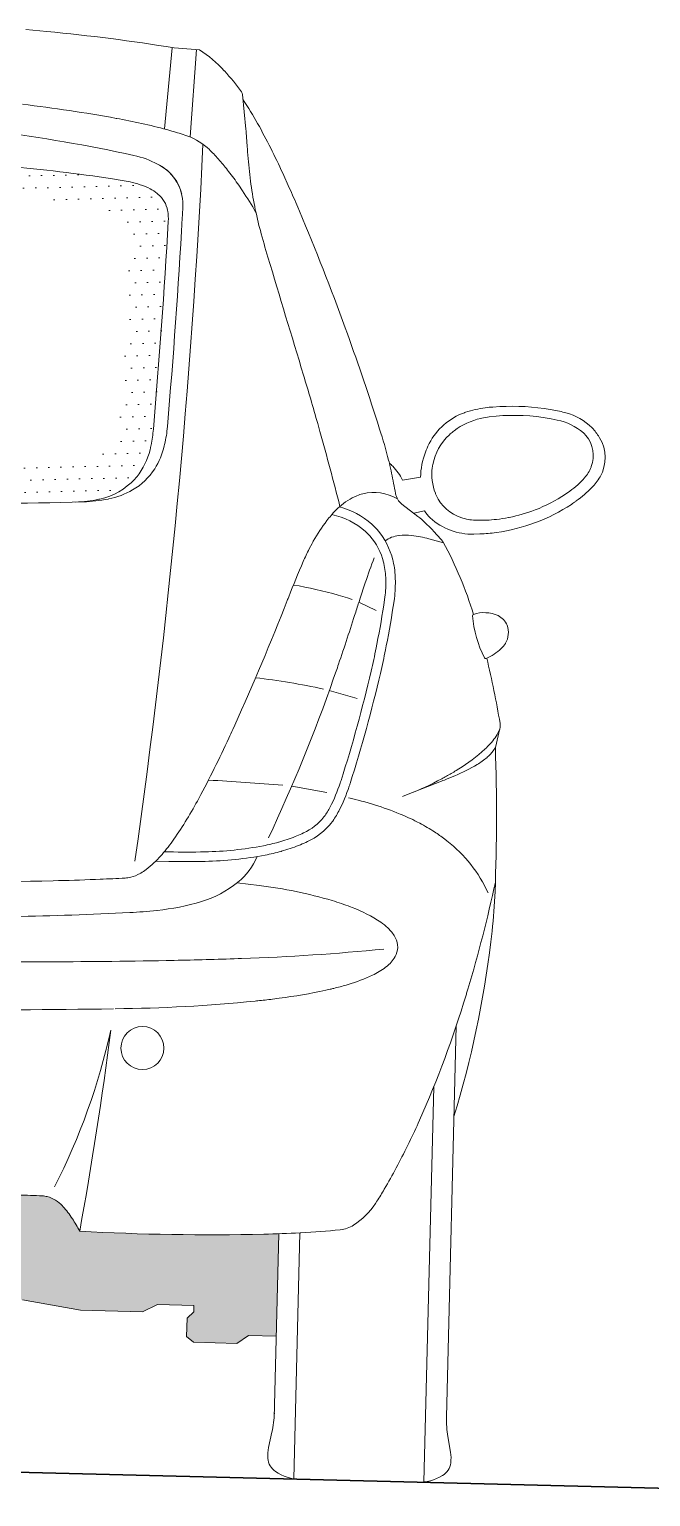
# Model space of a CAD drawing. Header units: millimetres. Extents: x 366 to 1555, y 702 to 1543.
# Drawn here: x 1183.74 to 1196.57, y 1404 to 1434.31 of the extents above; entities that cross this region are included whole.
import ezdxf

# ---------------------------------------------------------------- set-up
doc = ezdxf.new("R2010")
doc.units = ezdxf.units.MM
doc.layers.add('1_CARTIGLIO', color=7, linetype='Continuous', lineweight=9)
doc.layers.add('6_SEDE STRADALE', color=7, linetype='Continuous', lineweight=30)
pattern_1 = [(1.432146888811479, (-38025.38632506035, -32187.02888934414), (0.1193145961215538, 0.2543290665538346), [0, -0.2512675815807432])]

msp = doc.modelspace()

# ---------------------------------------------------------------- hatches: boundary and pattern name
at = {"layer": '1_CARTIGLIO', "ltscale": 100}
h = msp.add_hatch(dxfattribs=at)
h.set_pattern_fill('DOTS', color=256, scale=0.1582787915469249, angle=1.432146888811479, style=0)
h.set_pattern_definition(pattern_1)
edge = h.paths.add_edge_path()
edge.add_arc((1175.818995448471, 1521.705652101335), 97.03945529469004, 265.6046875643861, 267.6930406035871)
edge.add_arc((1177.018672952059, 1551.484810247646), 126.8427686342464, 267.693040603586, 268.5678531111697)
edge.add_line((1173.848482014926, 1424.681664213238), (1179.222570387545, 1424.547307245078))
edge.add_arc((1182.39276132468, 1551.350453279487), 126.8427686342464, 268.5678531111708, 269.4426656187544)
edge.add_arc((1182.102859531, 1521.548549934803), 97.03945529468848, 269.4426656187542, 271.5310186579553)
edge.add_arc((1184.627047667886, 1427.107569521657), 2.56474805965229, 271.5310186579539, 282.3227350744305)
edge.add_line((1185.174411230955, 1424.601910778078), (1185.194647531243, 1424.606331417343))
edge.add_arc((1184.897996518799, 1425.964306725253), 1.389999553990627, 282.3227350744381, 317.1650909862115)
edge.add_arc((1185.1649970292, 1425.716759198802), 1.02589922386088, 317.1650909862086, 324.8058564522502)
edge.add_line((1186.003365787446, 1425.125483423288), (1186.00662325347, 1425.130102177953))
edge.add_arc((1184.794558389151, 1425.9849343572), 1.483185521095563, 324.8058564522476, 348.9879797164136)
edge.add_line((1186.250434210067, 1425.701623778408), (1186.254342564233, 1425.721708020727))
edge.add_arc((1183.233314135601, 1426.309594226654), 3.077697671582786, 348.9879797164107, 355.11070739278)
edge.add_arc((1028.635011915199, 1439.534240963401), 158.2406002312656, 355.1107073927825, 356.6694319303375)
edge.add_arc((1185.712192335968, 1430.39314372761), 0.897661820878318, 356.6694319303384, 370.0364397132032)
edge.add_line((1186.5961173411, 1430.549583268661), (1186.593760545087, 1430.562899792834))
edge.add_arc((1186.029527689798, 1430.463040270355), 0.5730014303512438, 10.03643971320513, 50.53518019310219)
edge.add_line((1186.393729871468, 1430.905405967564), (1186.376572601983, 1430.919531644612))
edge.add_arc((1185.887523121872, 1430.325524455382), 0.7694244178957221, 50.53518019309055, 63.37867885321401)
edge.add_arc((1185.489001704462, 1429.530434716879), 1.658798924164847, 63.37867885322494, 78.58335994865385)
edge.add_line((1185.817347724233, 1431.15641219584), (1185.777535244315, 1431.164451833218))
edge.add_arc((1184.508356676533, 1424.879448685064), 6.41187014913098, 78.58335994865509, 81.51920343840457)
edge.add_arc((1180.297626637666, 1396.640054333833), 34.96346626536572, 81.51920343840384, 85.10643214771306)
edge.add_line((1183.28018760036, 1431.476074534097), (1183.190921928401, 1431.483717207028))
edge.add_arc((1178.81520163578, 1380.375732354194), 51.29496119304618, 85.10643214771306, 85.97833035408392)
edge.add_arc((1174.123103394168, 1313.638332349432), 118.1971012582556, 85.97833035408375, 87.61099620289384)
edge.add_line((1179.050019704047, 1431.73270241647), (1178.848459790035, 1431.741111528835))
edge.add_arc((1174.572111584779, 1329.240355330574), 102.5899223861003, 87.61099620289767, 88.55288445439611)
edge.add_arc((1133.886162764686, -281.2996271315224), 1713.643733262822, 88.55288445440505, 88.58282176793574)
edge.add_arc((1173.730591374473, 1329.261394081021), 102.5899223860903, 88.58282176794472, 89.52471001944318)
edge.add_line((1174.581603498062, 1431.847786714505), (1174.379875186531, 1431.849460164897))
edge.add_arc((1173.399397145355, 1313.656425646508), 118.1971012582559, 89.5247100194469, 91.15737586825699)
edge.add_arc((1172.048064509998, 1380.54491677475), 51.29496119304441, 91.15737586825692, 92.0292740746278)
edge.add_line((1170.231704298445, 1431.807709123372), (1170.142168238304, 1431.804536652075))
edge.add_arc((1171.380228420139, 1396.86299718577), 34.96346626536588, 92.02927407462766, 95.61650278393691)
edge.add_arc((1168.585896585568, 1425.277524286943), 6.411870149130895, 95.61650278393624, 98.55234627368573)
edge.add_line((1167.632368596142, 1431.618097067265), (1167.59220410926, 1431.612056924876))
edge.add_arc((1167.838888955675, 1429.97170316506), 1.658798924164833, 98.55234627368698, 113.7570273691159)
edge.add_arc((1167.480596475545, 1430.785713921172), 0.7694244178957083, 113.7570273691276, 126.600526029251)
edge.add_line((1167.021840827054, 1431.403417077912), (1167.003999124607, 1431.390166406153))
edge.add_arc((1167.345641054135, 1430.930153981139), 0.5730014303512511, 126.6005260292386, 167.0992665091354)
edge.add_line((1166.787103133314, 1431.058083767255), (1166.784083847801, 1431.044901649878))
edge.add_arc((1167.659087190697, 1430.844487342569), 0.8976618208783139, 167.0992665091387, 180.4662742920036)
edge.add_arc((1324.996815423316, 1432.124933442441), 158.2406002312657, 180.4662742920033, 182.0249988295583)
edge.add_arc((1169.930811347085, 1426.642168575949), 3.077697671582784, 182.0249988295601, 188.1477265059293)
edge.add_line((1166.884180122952, 1426.205979234359), (1166.887079974003, 1426.185724780879))
edge.add_arc((1168.35529413989, 1426.39593052067), 1.483185521095568, 188.1477265059271, 212.329849770093)
edge.add_line((1167.10202709427, 1425.602733822265), (1167.105049689062, 1425.597958060515))
edge.add_arc((1167.971917434954, 1426.146601413415), 1.025899223860915, 212.3298497700935, 219.9706152361352)
edge.add_arc((1168.250954462428, 1426.380497517897), 1.389999553990619, 219.9706152361292, 254.8129711479026)
edge.add_line((1167.886815302694, 1425.039042549422), (1167.906805419892, 1425.033616214098))
edge.add_arc((1168.578694270998, 1427.508792567663), 2.564748059651898, 254.8129711479067, 265.6046875643832)
edge = h.paths.add_edge_path(flags=16)
edge.add_arc((1175.959177856321, 1419.636627681615), 6.411870149130672, 91.47838787037279, 94.312498631317, ccw=False)
edge.add_arc((1176.18871789297, 1410.742644748128), 15.3088146274071, 85.65731835196738, 91.47838787037341, ccw=False)
edge.add_arc((1176.862408268864, 1419.614046121476), 6.411870149130787, 82.21210286179712, 85.65731835196732, ccw=False)
edge.add_line((1177.731256998306, 1425.966776297917), (1177.741479663084, 1425.965378166869))
edge.add_arc((1177.129612976898, 1421.491614403865), 4.515411725283694, 65.7970419642719, 82.2121028617974, ccw=False)
edge.add_arc((1179.821972944172, 1427.481559918058), 2.051798447721763, 245.7970419642719, 249.7749733759127)
edge.add_line((1179.11264960743, 1425.556271037392), (1179.15844719744, 1425.539398089289))
edge.add_arc((1179.680408523325, 1426.956137515139), 1.509832516027963, 249.7749733759115, 256.0176394210611)
edge.add_arc((1179.439538522785, 1425.988792092179), 0.512949611930451, 256.0176394210619, 267.6401237389405)
edge.add_arc((1180.474477127087, 1451.10200673906), 25.64748059652365, 267.6401237389431, 268.567853111172)
edge.add_line((1179.833467699254, 1425.462537792489), (1181.482021302299, 1425.421322492592))
edge.add_arc((1182.123030730125, 1451.06079143918), 25.64748059653803, 268.5678531111744, 269.3180448132076)
edge.add_arc((1182.932048463425, 1526.465071315455), 101.0560871692121, 269.368225936129, 270.9472061831995)
edge.add_arc((1184.53902090504, 1429.269389665273), 3.84712208947847, 270.9472061831977, 275.688153732784)
edge.add_line((1184.920324615954, 1425.441210483017), (1184.929802996297, 1425.442154571951))
edge.add_arc((1184.84083213041, 1426.335396381144), 0.8976618208783242, 275.6881537327838, 287.8674165913331)
edge.add_line((1185.116248608248, 1425.481029651699), (1185.12807325121, 1425.484841482615))
edge.add_arc((1184.932963000103, 1426.090091061064), 0.6359206415092921, 287.8674165913324, 352.9793011293227)
edge.add_line((1185.564115546747, 1426.01236381261), (1185.568281282411, 1426.046189976854))
edge.add_arc((1181.750004683805, 1426.516415654309), 3.84712208947709, 352.9793011293181, 355.7704280250067)
edge.add_arc((1059.717071202585, 1435.541280829355), 126.2133145016717, 355.7704280250141, 357.3913917117482)
edge.add_arc((1184.774760150731, 1429.843616492957), 1.025899223860947, 357.3913917117507, 369.6584743375486)
edge.add_line((1185.786117585967, 1430.01573667101), (1185.783090526329, 1430.033523308837))
edge.add_arc((1185.062090635658, 1429.910818293545), 0.7313667774215172, 9.658474337546545, 64.30458274173795)
edge.add_arc((1184.825987572107, 1429.420131929968), 1.27590122447466, 64.30458274173782, 82.79659368134716)
edge.add_line((1184.985975654092, 1430.685962782904), (1184.973873842739, 1430.687492328169))
edge.add_arc((1183.365876628975, 1417.964966627749), 12.82374029826171, 82.79659368135002, 84.43219778402171)
edge.add_arc((1176.491554704606, 1347.447187570377), 83.67579365667993, 84.43219778401885, 87.16545786815892)
edge.add_line((1180.629482945451, 1431.020604360332), (1180.491701920537, 1431.027426242407))
edge.add_arc((1174.150116760111, 1302.946921006909), 128.2374029826287, 87.16545786813825, 87.92965409337448)
edge.add_arc((1331.729325146198, 5661.973920550152), 4233.636917726598, 267.90265011258487, 267.9296540934046, ccw=False)
edge.add_arc((1176.507265031798, 1423.484078990394), 7.694244178994984, 87.90265011261613, 89.23305610975378)
edge.add_arc((1233.278739476076, 5664.435272371642), 4233.636917726708, 269.20605212892974, 269.2330561097498, ccw=False)
edge.add_arc((1172.838161958827, 1302.979721038622), 128.2374029827092, 89.20605212896565, 89.97024835420189)
edge.add_line((1172.904751045377, 1431.21710673266), (1172.766801258245, 1431.217178365049))
edge.add_arc((1172.723351418028, 1347.541395989345), 83.67579365668004, 89.97024835418183, 92.70350843832193)
edge.add_arc((1169.381428940922, 1418.314590203407), 12.82374029826141, 92.7035084383199, 94.3391125409916)
edge.add_line((1168.41119205468, 1431.101574039398), (1168.399028930015, 1431.100651139021))
edge.add_arc((1168.495562889884, 1429.828407007879), 1.275901224474674, 94.33911254099291, 112.8311234806022)
edge.add_arc((1168.284274652871, 1430.330278550149), 0.731366777421516, 112.8311234806038, 167.477231884795)
edge.add_line((1167.570307148455, 1430.488859021005), (1167.566395062697, 1430.47124586796))
edge.add_arc((1168.56788806357, 1430.248802646591), 1.025899223860907, 167.4772318847943, 179.7443145105924)
edge.add_arc((1293.754056828251, 1429.690148945108), 126.2133145016676, 179.7443145105926, 181.3652781973267)
edge.add_arc((1171.422602666864, 1426.774609849821), 3.847122089479613, 181.3652781973327, 184.1564050930213)
edge.add_line((1167.58559884078, 1426.495772961856), (1167.588069060559, 1426.46178089285))
edge.add_arc((1168.222317175861, 1426.50787200422), 0.6359206415092916, 184.1564050930181, 249.268289631008)
edge.add_line((1167.997206030896, 1425.913128332784), (1168.008825422003, 1425.908730380254))
edge.add_arc((1168.326590984378, 1426.748267033425), 0.8976618208783023, 249.2682896310071, 261.4475524895564)
edge.add_line((1168.19309549741, 1425.860587080058), (1168.202514859715, 1425.859170530828))
edge.add_arc((1168.774638375327, 1429.663513188132), 3.84712208947841, 261.4475524895574, 266.1885000391438)
edge.add_arc((1175.236523642883, 1526.657466250485), 101.0560871692117, 266.1885000391412, 267.7674802862117)
edge.add_arc((1172.27653828887, 1451.306962469442), 25.64748059653666, 267.8176614091331, 268.5678531111662)
edge.add_line((1171.63552886103, 1425.667493522855), (1173.284082464075, 1425.626278222957))
edge.add_arc((1173.925091891915, 1451.265747169526), 25.64748059652309, 268.5678531111699, 269.4955824833988)
edge.add_arc((1173.703816711883, 1426.132190216525), 0.5129496119304529, 269.4955824834012, 281.1180668012798)
edge.add_arc((1173.511586402581, 1427.11036353075), 1.509832516028045, 281.1180668012786, 287.3607328464282)
edge.add_line((1173.962100407925, 1425.669311360474), (1174.008683932943, 1425.683874698897))
edge.add_arc((1173.396454479009, 1427.642203569589), 2.051798447721888, 287.3607328464269, 291.3386642580677)
edge.add_arc((1175.786130064918, 1421.525202666342), 4.515411725279444, 110.81873302868959, 111.3386642581163, ccw=False)
edge.add_arc((1173.963236233185, 1424.482102809447), 1.282374029826127, 80.16663584513452, 80.20963822104761, ccw=False)
edge.add_arc((1195.609536601087, 1549.367193009619), 125.4648076900154, 260.166635845111, 260.32517758644)
edge.add_arc((1174.308885121261, 1424.422684044815), 1.282374029826167, 74.20931366317922, 80.32517758644627, ccw=False)
edge.add_line((1174.657849655016, 1425.656664152661), (1176.478577289874, 1425.141769815122))
edge.add_arc((1176.54837019661, 1425.388565836682), 0.2564748059652125, 254.2093136631763, 265.1601459663876)
edge.add_arc((1176.558946719351, 1425.513476235526), 0.3818321773902264, 265.1601459663817, 287.130595282441)
edge.add_arc((1176.595870816536, 1425.393680235527), 0.2564748059652411, 287.1305952824426, 328.9501220894579)
edge.add_arc((1176.519092474826, 1425.439904334024), 0.346093894554707, 328.9501220894614, 378.0660621887281)
edge.add_arc((1176.555527206898, 1425.451789157918), 0.3077697671583917, 18.06606218904724, 26.79433664590939)
edge.add_line((1176.830251851346, 1425.590528479383), (1176.826390792261, 1425.598173954894))
edge.add_arc((1176.559124481291, 1425.463201183487), 0.2994143116105556, 26.7943366455888, 50.7610199456015)
edge.add_line((1176.748520912735, 1425.695101855657), (1176.746771923019, 1425.696530279341))
edge.add_arc((1176.503419762857, 1425.398565164158), 0.3847122089478628, 50.76101994560294, 77.00066273643331)
edge.add_line((1176.58995684398, 1425.773418225115), (1175.477029244646, 1426.030344247563))
h = msp.add_hatch(dxfattribs=at)
h.set_pattern_fill('DOTS', color=256, scale=0.1582787915469249, angle=1.432146888811479, style=0)
h.set_pattern_definition(pattern_1)
edge = h.paths.add_edge_path()
edge.add_line((1188.83872062206, 1407.319181749479), (1188.891528004031, 1409.431402211942))
edge.add_arc((1187.993923587414, 1435.063170923066), 25.64748059652377, 271.31513843565483, 272.0056336167148, ccw=False)
edge.add_arc((1187.472770938295, 1457.763901330653), 48.35419240430886, 266.8053720411984, 271.3151384356548, ccw=False)
edge.add_arc((1182.009898696868, 1408.034767586227), 3.125003639289147, 27.64722793549187, 33.12648932179881)
edge.add_arc((1182.908671716841, 1408.62126263461), 2.051798447721854, 33.12648932180404, 42.02017322868549)
edge.add_line((1184.432971630895, 1409.994720548815), (1184.421024883923, 1410.007979364531))
edge.add_arc((1183.947800811637, 1409.581584702099), 0.6369877791236189, 42.02017322867858, 75.41769043692847)
edge.add_arc((1183.979029970435, 1409.701627221906), 0.5129496119304818, 75.41769043692823, 86.75337442567412)
edge.add_arc((1183.564071063354, 1402.386357352447), 7.839979307352505, 86.75337442567523, 90.32685689161438)
edge.add_line((1183.519346349081, 1410.226209088267), (1182.121449375423, 1410.218234378433))
edge.add_arc((1181.261447883191, 1560.968983756546), 150.7532024224667, 268.5678531111704, 270.3268568916142, ccw=False)
edge.add_line((1177.493661660848, 1410.262872972633), (1174.861429947989, 1410.328681096337))
edge.add_arc((1178.629216170326, 1561.034791880254), 150.7532024224685, 266.8088493307266, 268.5678531111704, ccw=False)
edge.add_line((1170.23719314964, 1410.51535130778), (1168.841441079947, 1410.593169717521))
edge.add_arc((1168.405010637523, 1402.76534728669), 7.839979307352534, 86.80884933072642, 90.38233179666557)
edge.add_arc((1168.356118107202, 1410.092213852835), 0.5129496119304584, 90.38233179666673, 101.7180157854126)
edge.add_arc((1168.381309661965, 1409.970760765231), 0.636987779123629, 101.7180157854112, 135.1155329936612)
edge.add_line((1167.929983962482, 1410.420269990653), (1167.917389590526, 1410.407624724642))
edge.add_arc((1169.371152755159, 1408.95971259635), 2.051798447721868, 135.1155329936545, 144.009216900536)
edge.add_arc((1170.23949545844, 1408.329038090073), 3.125003639289124, 144.0092169005427, 149.4884782868497)
edge.add_arc((1167.268439554684, 1458.269027506511), 48.3541924043091, 265.820567786686, 270.33033418114235, ccw=False)
edge.add_arc((1165.613570291478, 1435.622699573631), 25.64748059652379, 265.13007260562586, 265.82056778668584, ccw=False)
edge.add_line((1163.436254006201, 1410.06780660295), (1163.38344662423, 1407.955586140487))
edge.add_line((1163.383446624228, 1407.955586140486), (1163.954302156033, 1407.941314246689))
edge.add_line((1163.954302156026, 1407.941314246689), (1164.189692925793, 1407.763329411749))
edge.add_line((1164.189692925773, 1407.76332941175), (1165.086891858744, 1407.740898643941))
edge.add_line((1165.08689185876, 1407.74089864394), (1165.233098977156, 1407.856336110715))
edge.add_line((1165.233098977153, 1407.856336110715), (1165.242469442866, 1408.231141463478))
edge.add_line((1165.242469442872, 1408.231141463479), (1165.111385127337, 1408.368209080508))
edge.add_line((1165.111385127313, 1408.368209080512), (1165.11475976574, 1408.503189836555))
edge.add_line((1165.114759765749, 1408.50318983656), (1165.868856406953, 1408.484336752766))
edge.add_line((1165.868856406954, 1408.484336752761), (1166.169955836353, 1408.31814309179))
edge.add_line((1166.169955836349, 1408.31814309179), (1167.448176709077, 1408.286186438088))
edge.add_line((1167.448176709078, 1408.286186438088), (1168.654835553727, 1408.441236372731))
edge.add_line((1168.654835553747, 1408.441236372741), (1171.391925477523, 1408.54760998955))
edge.add_line((1171.391925477519, 1408.54760998954), (1180.86983057271, 1408.310653969319))
edge.add_line((1180.869830572703, 1408.310653969318), (1183.598185482235, 1408.067639391937))
edge.add_line((1183.59818548224, 1408.067639391942), (1184.79558891019, 1407.852485771649))
edge.add_line((1184.795588910196, 1407.85248577164), (1186.073809782923, 1407.820529117938))
edge.add_line((1186.07380978294, 1407.820529117938), (1186.382837833036, 1407.971469051644))
edge.add_line((1186.382837833045, 1407.971469051643), (1187.136934474249, 1407.95261596785))
edge.add_line((1187.136934474229, 1407.952615967846), (1187.133559835802, 1407.817635211803))
edge.add_line((1187.133559835793, 1407.817635211803), (1186.995789942439, 1407.687289188068))
edge.add_line((1186.995789942443, 1407.687289188068), (1186.986419476729, 1407.312483835306))
edge.add_line((1186.986419476716, 1407.312483835301), (1187.126675465206, 1407.189884537186))
edge.add_line((1187.126675465204, 1407.189884537187), (1188.023874398175, 1407.167453769379))
edge.add_line((1188.02387439817, 1407.167453769383), (1188.267865090258, 1407.333453643281))
edge.add_line((1188.267865090254, 1407.333453643276), (1188.83872062206, 1407.319181749479))

# ---------------------------------------------------------------- linework, layer by layer
for p, q in [((1186.689603845452, 1433.92841596616), (1186.527696696185, 1432.248867410821)), ((1187.188916604182, 1433.88758934569), (1187.057885939614, 1432.084644293389)), ((1190.900053035171, 1422.305393750501), (1190.543824492977, 1422.473535071838)), ((1190.510389585545, 1420.485726144656), (1189.931812636738, 1420.6547269194)), ((1189.881047098674, 1418.541917262686), (1189.1589607437, 1418.675228366104)), ((1192.090350967455, 1412.467516804079), (1191.886275015322, 1404.304767848975)), ((1188.891528004033, 1409.431402211943), (1188.79633802514, 1405.623937919367)), ((1189.32551298808, 1409.450280992067), (1189.198550549861, 1404.371963340634))]:
    msp.add_line(p, q, dxfattribs=at)
for points in [[(1183.669291758897, 1434.306973125438), (1184.10055551609, 1434.264839384094, -0.01554402050910518), (1186.730804393455, 1433.925047177543), (1187.253229462565, 1433.88233076454, -0.06696463714426863), (1187.763378480204, 1433.453082923937, 0.001163384248109255), (1187.768206600706, 1433.447794226244, -0.02850221623987837), (1188.122527650457, 1433.014303647677, -0.1344096702201518), (1188.14166545131, 1432.963618831825), (1188.208929651229, 1432.248749392169, -0.006510344200981), (1188.23997944654, 1431.865288574776, 0.001191517704459), (1188.241693247366, 1431.840901211493, 0.01046538453933583), (1188.291792413942, 1431.306481642912), (1188.299552528517, 1431.238945745234, 0.03680435190718675), (1188.498283695686, 1430.194219349449), (1188.509291410957, 1430.153097443324, 0.007468723381642985), (1188.666154213535, 1429.600292394138, 0.0008079520826149554), (1189.400238394397, 1427.167373852693, -0.00509718351193961), (1189.693738984324, 1426.163590779883), (1189.739261371151, 1426.001797323601, -0.006531607581263308), (1190.152781325613, 1424.454857259674)], [(1188.152004259684, 1432.853740201579, -0.0213268126829793), (1188.453733705881, 1432.362226206082, -0.02040144229845844), (1188.971663352067, 1431.335289058496), (1189.107527453578, 1431.03614356224, -0.007158753171536809), (1189.283967927675, 1430.632402416462), (1189.318421002043, 1430.550384398273, -0.01214882687285935), (1190.262922805001, 1428.139506095538, -0.01000891525630191), (1190.926515468376, 1426.196288280224), (1190.97331115672, 1426.049726094574, -0.01380203852893064), (1191.15936296488, 1425.406239529879, -0.002918542407336547), (1191.17416174961, 1425.347799377958, -0.0009599289124832494)], [(1183.593731769297, 1432.758983954089, -0.01589855800786722), (1185.532450790504, 1432.468831306518, 0.0001078192533036317), (1185.543332977782, 1432.46684952617), (1185.597606348203, 1432.456977767974, -0.02256546642230095), (1186.640253345928, 1432.218291245443, -0.01592022388964495), (1186.952041496306, 1432.121157846075), (1187.008574679394, 1432.101550653901, -0.1117496471383638), (1187.457416025356, 1431.822382923832), (1187.4686072001, 1431.811334127391, -0.01971488188504119), (1187.668942324332, 1431.5973107349, -0.01162022433765148), (1187.854166084364, 1431.372756480318, -0.01723051427780823), (1188.062962617108, 1431.087594908211), (1188.140069409079, 1430.974295175551, -0.02113998169449756), (1188.41760613167, 1430.526942270933)], [(1181.158940583826, 1424.513685577138, 0.009517141505266707), (1184.852598965592, 1424.54806118896, 0.04190097041488929), (1185.364297360176, 1424.60566046492), (1185.376933425849, 1424.608167320725, 0.08211452541846827), (1185.871095462478, 1424.794006267291, 0.121297084137526), (1186.326703542038, 1425.231381964753, 0.08390711164889483), (1186.525709850272, 1425.706073355339), (1186.532456665062, 1425.734946276969, 0.03619448673606525), (1186.590510521006, 1426.101207080732, 0.006814983065883293), (1186.897959874639, 1430.411453982731, 0.01034588319672358), (1186.906570619905, 1430.644774492988), (1186.907208049373, 1430.684124737094, 0.2814996084892719), (1186.424930716787, 1431.502355265215), (1186.388497939743, 1431.521759950218, 0.06847647518388142), (1185.896356060375, 1431.702890341816, 0.02288992601981907), (1183.012473178964, 1432.198367757308)], [(1184.695572956984, 1424.543737059465, 0.04712257860518357), (1185.174411230955, 1424.601910778078), (1185.194647531252, 1424.606331417339, 0.1532106483546385), (1185.917305098448, 1425.019262398499, 0.03335148630240439), (1186.003365787446, 1425.125483423288), (1186.006623253468, 1425.130102177949, 0.1059077437558763), (1186.250434210067, 1425.701623778408), (1186.254342564231, 1425.721708020732, 0.0267217968377832), (1186.299812808453, 1426.047279821618, 0.006801323696965957), (1186.60833797313, 1430.340992585192, 0.05839079967492102), (1186.5961173411, 1430.549583268661), (1186.593760545069, 1430.562899792838, 0.1785716710662895), (1186.393729871468, 1430.905405967564), (1186.376572601965, 1430.919531644608, 0.05609907381083477), (1186.23229588906, 1431.013380307899, 0.06644044198236401), (1185.817347724233, 1431.15641219584), (1185.777535244344, 1431.164451833218, 0.01281073454673239), (1185.453965956383, 1431.22120726602, 0.01565351635240966), (1183.28018760036, 1431.476074534097)], [(1191.677875915457, 1424.31145974321), (1191.899399380682, 1424.363753755404, 0.0812293994258299), (1192.016112355823, 1424.216468790941, 0.1943541387040333), (1192.920331826319, 1423.881615905051), (1193.044588581493, 1423.885252493614, 0.02764868944214533), (1193.383491072209, 1423.913972331833, 0.1100860766985206), (1194.934346037046, 1424.496150550956, 0.01492681049844347), (1195.022294689401, 1424.557391318271), (1195.033680685376, 1424.565835219999, 0.03666454171520901), (1195.357571358547, 1424.845019246211, 0.06726462318618268), (1195.52425379232, 1425.063475216173), (1195.526612759497, 1425.067619769796, 0.2712435677478011), (1195.516740774759, 1425.870366878869), (1195.508999497973, 1425.883221795109, 0.05945838999808561), (1195.359773599646, 1426.075173961379, 0.1355233916194857), (1194.81631778629, 1426.387635394798), (1194.796253036091, 1426.39280995132, 0.02126976423132289), (1194.497601676814, 1426.456421600436, 0.05606382884041492), (1193.452083511367, 1426.514315312332), (1193.31131732424, 1426.506326199646, 0.01919632850028036), (1193.154538729834, 1426.491374353913, 0.04561134970200715), (1192.746530285296, 1426.398150526997, 0.008195530381411732), (1192.72268738453, 1426.389925640522, 0.187988545867578), (1191.99855287032, 1425.754541791106), (1191.990874009231, 1425.739754077689, 0.03218623920991941), (1191.91779379517, 1425.573703118396, 0.07967554531687669), (1191.817513744647, 1425.055719311516), (1191.447457969351, 1424.997542738018, 0.07903704326669214), (1191.244806422337, 1425.285145013244, 0.03686684919857759), (1191.17416174961, 1425.347799377963, -0.01032842750626316), (1191.221031662246, 1425.139691248831, -0.005905954772459792), (1191.301200663636, 1424.720704288446, 0.1854698882994226), (1191.434488967281, 1424.500356984994), (1191.758979738714, 1424.248513522696, -0.02321642164193567), (1191.921951204969, 1424.109442494198, -0.0190482759442132), (1192.083629520503, 1423.945958992324), (1192.242350166054, 1423.772742216432, -0.05945378900662238), (1192.28490479012, 1423.713509230023, -0.05315461694977498), (1192.911166370317, 1422.224003387608)], [(1176.7005264868, 1416.720603829979, 0.01256209732053634), (1184.230917682895, 1416.721561655075, 0.003411021546676838), (1185.105298698416, 1416.749614496024), (1185.199322541908, 1416.753273314042, 0.005081050309104801), (1185.719292522846, 1416.778801501981, 0.0442183545532954), (1185.831249493351, 1416.795447095035, 0.0709355983864892), (1186.02559496966, 1416.872533158128), (1186.041475281449, 1416.881609690698, 0.03252773737615366), (1186.152695368264, 1416.955159349522, 0.05169215750350389), (1186.456885438727, 1417.240023637831), (1186.478395503926, 1417.264802288531, 0.0277593622541935), (1186.722465107969, 1417.57967381954, 0.01297406092529046), (1186.990718856187, 1417.990956121352, 0.01522927301659482), (1187.239749962619, 1418.424345073434, 0.01473830446929794), (1187.859105626123, 1419.669382770557, 0.002367997395457037), (1187.93966328569, 1419.846245599241), (1187.980275973679, 1419.936541215509, 0.01168629949981042), (1189.065458680891, 1422.508292693035, 0.001403608961986047), (1189.096952222486, 1422.588745702004, -0.009540330060405413), (1189.394955673635, 1423.314979278906, -0.01761829844757778), (1189.519063937087, 1423.576088775711), (1189.577214331674, 1423.688076225797, -0.008904736420005872), (1189.603333863868, 1423.736259915517, -0.03407337350662897), (1189.882891258307, 1424.160476841074, -0.01762355216308783), (1189.97080737362, 1424.267862392529), (1190.021800275661, 1424.325852588798, -0.03360626435076108), (1190.143929306558, 1424.447234055995, -0.0767802050040997), (1190.504067876429, 1424.673967707116, -0.04167137962148284), (1190.625381830907, 1424.714888348215, -0.1961339181204021), (1191.340425416065, 1424.610241672757)], [(1190.145096082933, 1424.448246276404, -0.1128260715738118), (1190.810842649904, 1424.085278698325, -0.03113579451064492), (1190.912311644368, 1423.983665783087), (1190.918648172004, 1423.976476543992, -0.1231780335561464), (1191.245184334732, 1423.345128899235), (1191.24941921075, 1423.327219439174, -0.000600015930405358), (1191.251336007577, 1423.319069568037, -0.05346399923736442), (1191.296957679968, 1422.949940109145), (1191.297515369262, 1422.915395698463, -0.04061975423547209), (1191.270470722828, 1422.500244358402, -0.01257385563984431), (1191.11003494081, 1421.573360828395), (1191.093871435742, 1421.492182120381, -0.008088105958787678), (1190.988773614832, 1421.005580104818, -0.01978313868078137), (1190.363862166998, 1418.733942690546, -0.004740532172265126), (1190.344125178317, 1418.673880886376, -0.03493521394115601), (1190.128443410236, 1418.159185196713, -0.0483256486496477), (1189.983194678187, 1417.929167119708), (1189.976615067806, 1417.920686096993, -0.1220063488524334), (1189.48213428951, 1417.530401115144), (1189.448842262247, 1417.515319304865, -0.01173982819893867), (1189.299224698154, 1417.451730125211, -0.02593468552646631), (1188.943732069843, 1417.331336153569), (1188.937343370761, 1417.329535754556, -0.02201928583483344), (1188.607633333495, 1417.252108562801, -0.04074150475588895), (1187.367595200414, 1417.121191476412, -0.01218638059705086), (1186.620074026048, 1417.121658022228), (1186.35227459622, 1417.128353245111)], [(1189.985397709077, 1424.28445482761, -0.131279746197611), (1190.680396908554, 1423.937700981736, -0.03113579451064581), (1190.764549186622, 1423.853429344415), (1190.770885714244, 1423.846240105326, -0.1231780335561466), (1191.053505020553, 1423.299804354059), (1191.057739896571, 1423.281894893988, -0.0006000159304051832), (1191.059548463798, 1423.274205195465, -0.05346399923736412), (1191.100018183688, 1422.94676069317), (1191.100575872983, 1422.912216282488, -0.0406197542354719), (1191.075608176399, 1422.528947352637, -0.01257385563984431), (1190.916861726191, 1421.611823576948), (1190.900698221123, 1421.530644868933, -0.008088105958787674), (1190.796945601143, 1421.050271122265, -0.01978313868078137), (1190.176166658051, 1418.793655920239, -0.004740532172264582), (1190.157595625578, 1418.73714224769, -0.0349352139411563), (1189.95253854363, 1418.247800950252, -0.04832564864964786), (1189.827571044896, 1418.04990053943), (1189.820991434508, 1418.041419516716, -0.1220063488524322), (1189.400857058326, 1417.709814842505), (1189.367565031056, 1417.69473303222, -0.01173982819893839), (1189.226458720173, 1417.634761232752, -0.0259346855264657), (1188.890306256008, 1417.520917155492), (1188.883917556903, 1417.519116756474, -0.02201928583483256), (1188.571088031482, 1417.445653686158, -0.04074150475588877), (1187.362918223518, 1417.318101099752, -0.01218638059704969), (1186.62499679121, 1417.318561654141), (1186.526203039388, 1417.321031585414)], [(1191.087609148608, 1423.741537799477, -0.1264609052167471), (1191.368648600635, 1423.854078478587), (1191.373812862026, 1423.854749980144, -0.06459077232961158), (1191.637766138267, 1423.854829366705, -0.03383597070399955), (1191.991004108439, 1423.78456663448), (1192.290331313905, 1423.70365771212)], [(1190.863140232193, 1423.393914864544, 0.01420815104709049), (1190.677082695483, 1422.87858014682), (1190.565504971057, 1422.539686936914, 0.002758631512189039), (1190.478485699607, 1422.270391860606, -0.005602905098949442), (1190.124182874346, 1421.194893523714, -0.001485742291065502), (1190.074444003922, 1421.050815541055), (1190.022994370129, 1420.903205444272, -0.02631816175505324), (1188.676424775231, 1417.608665133028)], [(1189.192315351685, 1422.829873029776, -0.02975232693697304), (1190.118978311884, 1422.623123227784, -0.0129901836935175), (1190.309620498521, 1422.56310822593), (1190.404403764982, 1422.530540709553)], [(1193.185647056069, 1421.321019611567, -0.01570773523299464), (1193.460304234535, 1419.972479583028, -0.1552361561543862), (1193.438834273127, 1419.818459659125, -0.07282597933608156), (1193.257139258147, 1419.548213315982), (1193.256331340397, 1419.547323702653, -0.02363329164734379), (1193.148844265403, 1419.439657787432, -0.04712898712736373), (1192.605768606512, 1419.031261967515), (1192.552381734649, 1418.998486473514, -0.01118182876791219), (1192.351491589792, 1418.881258046584, -0.00331421014534435), (1192.25416888972, 1418.828186262694, -0.02966520797635271), (1191.564250848149, 1418.509015743974), (1191.443001703572, 1418.461430692385)], [(1193.456894169251, 1419.869341839219), (1193.362642607508, 1419.476741883152), (1193.362642607508, 1419.476741883152, -0.01778778026918433), (1193.356988884772, 1416.498666112633, -0.01992157904463945), (1193.293877357648, 1415.683929859122), (1193.267589010176, 1415.460550684678, -0.04518353146266472), (1192.508531233108, 1411.854229240178)], [(1191.564250848149, 1418.509015743974), (1192.251191218655, 1418.778610165331, 0.004918300932125451), (1192.368152287871, 1418.825845212417), (1192.52643568659, 1418.891586569902, 0.03630565423670147), (1192.985593398133, 1419.122654812661, 0.04143840671264062), (1193.192589216773, 1419.270946617065), (1193.197198840871, 1419.274864666111, 0.06831602474047815), (1193.316113404124, 1419.407769426165), (1193.362642607341, 1419.476741882894)], [(1190.327874957622, 1418.433814914577, -0.04339276685271224), (1191.396435441851, 1418.100938832984, -0.0230735833627611), (1191.739741778287, 1417.941467270492), (1191.802236477854, 1417.908852434379, -0.02349873234745345), (1192.105665276658, 1417.731887413805, -0.02103355463081932), (1192.316762061595, 1417.582125529569), (1192.364264190832, 1417.545327444939, -0.1224124731886661), (1193.212849830315, 1416.469999626259)], [(1183.413001872303, 1415.983757013222, 0.00900935051362099), (1185.815239733924, 1416.064490316337, 0.01352184314732158), (1186.368305006466, 1416.108081678147), (1186.376717390065, 1416.1089741695, 0.04611753586981286), (1187.293538887208, 1416.292787979799, 0.0976937419592888), (1188.04014781405, 1416.68605302413), (1188.046155370039, 1416.690906886786, 0.1256658537133632), (1188.443256300279, 1417.222921238797)], [(1193.363866939146, 1416.694364272757, -0.01979657254923608), (1192.795150601634, 1414.48595979289), (1192.781286588239, 1414.439776331099, -0.0004605415164097125), (1192.757723969111, 1414.361546845234, -0.03114286704246026), (1191.79654827939, 1411.77461390996, -0.009823146451617639), (1191.583017435763, 1411.318271339327), (1191.54878464946, 1411.248705260226, -0.01635647649747371), (1191.069304635874, 1410.349793863677, -0.0140868539767968), (1190.91804068925, 1410.103569088349), (1190.88583082989, 1410.054305796255, -0.1076854247945704), (1190.434576228779, 1409.610400158084, -0.1150989101255922), (1190.159284002651, 1409.515041646186, -0.01303285494301147), (1189.347458651968, 1409.451425733163), (1189.330514264804, 1409.450541493228, -0.007296139253697351), (1188.582571233494, 1409.422446383813, -0.01968010817513967), (1184.778093768045, 1409.484851650475, 0.02391234407346255), (1184.626983463482, 1409.742548330312, 0.03882550785903165), (1184.432971630895, 1409.994720548815), (1184.421024883924, 1410.007979364525, 0.1467645070967094), (1184.108175581396, 1410.198053163556, 0.04950162590852903), (1184.008080352252, 1410.213753553675, 0.01559352241013548), (1183.519346349081, 1410.226209088267)], [(1188.029034690955, 1416.677133941228), (1188.487583467157, 1416.622935174853, -0.04294207895513868), (1189.993534609546, 1416.312200892347, -0.01947857666921425), (1190.371711537484, 1416.183398350466), (1190.403753808389, 1416.171072784613, -0.05481387566928286), (1190.996095249977, 1415.865146738859, -0.04608407863380648), (1191.143025525724, 1415.74672862718), (1191.166882480751, 1415.723573988957, -0.08380563584447502), (1191.30184826239, 1415.539671279801, -0.2488329069366249), (1191.293439181654, 1415.155134599903, -0.1041828937382043), (1191.109595125201, 1414.944352294873), (1191.096524468894, 1414.934499436666, -0.05135105964090127), (1190.82666835523, 1414.771517085495, -0.0384346898220721), (1190.322805385238, 1414.579624783122), (1190.282738965145, 1414.56779700687, -0.01286422192166982), (1190.027794621879, 1414.499614708173, -0.004895659014851), (1189.949477255434, 1414.481623355818), (1189.859075227434, 1414.461785668889, -0.02223571124376059), (1188.89845460468, 1414.295354762266), (1188.761625728856, 1414.277871435068, -0.006033375797434897), (1188.454200042319, 1414.242354605844, -0.0007470264910422127), (1188.400829778673, 1414.23692104307, -0.02265154987898711), (1185.509088029257, 1414.078672355339)], [(1161.5635099429, 1416.048175446516, 0.01599819798255176), (1164.492106877822, 1415.706090135476), (1164.558648246451, 1415.700468177523, 0.003692024838100859), (1165.88038788712, 1415.598620288642, 0.008450083229461497), (1171.000730550697, 1415.328937932834, 0.002681193202502086), (1174.253384773061, 1415.230163340573), (1178.345876901274, 1415.1278474134, 0.002681193202502086), (1181.59940337718, 1415.063961726872, 0.008450083229461497), (1186.726825329535, 1415.077440892717, 0.003692024838100859), (1188.052003104438, 1415.113113502319), (1188.118742274712, 1415.115403328777, 0.01599819798255176), (1191.060774677748, 1415.310717707833)], [(1167.079418355594, 1414.536856209177, 0.01000425070511455), (1174.910665042751, 1414.184184478148), (1177.637149651195, 1414.116019948586, 0.01000425070511988), (1185.476235897595, 1414.076919479943)], [(1184.778093768045, 1409.484851650475, 0.01392451756993205), (1185.419579870018, 1413.639007382788, -0.06343598804210178), (1184.258636926805, 1410.398759945214)], [(1192.55533910842, 1413.726477936401), (1192.353191736687, 1405.640869464194, 0.04890305077206903), (1192.382288133007, 1405.241528802211), (1192.43718325157, 1404.922614493375, -0.07635459891789886), (1192.441240159222, 1404.697846423182, -0.2255401593469955), (1192.271706138805, 1404.437963108907, -0.1445217185528973), (1191.752306148048, 1404.298645078787), (1189.332046090693, 1404.359153723402, -0.1445217185528973), (1188.820256787143, 1404.524252399013, -0.2255401593469955), (1188.663921075715, 1404.792282745151, -0.07635459891789886), (1188.67920469626, 1405.016567285009), (1188.749967553298, 1405.332340033177, 0.04890305077206903), (1188.79898286667, 1405.729727833253)]]:
    msp.add_lwpolyline(points, format="xyb", dxfattribs=at)
for points in [[(1192.413303483476, 1425.93443968572, 0.1609339705617695), (1192.069752062745, 1425.314722104798), (1192.066780387266, 1425.299021512508, 0.01528171548723716), (1192.059451627256, 1425.252574633776, 0.1242157250848887), (1192.123500721669, 1424.726832783779, 0.014117052466371), (1192.134688061315, 1424.70012135527), (1192.140989457645, 1424.686192934239, 0.2145559519924937), (1192.668744152763, 1424.220287652628), (1192.693062930523, 1424.212750823612, 0.07197334580515515), (1192.98328432235, 1424.166857930617, 0.02925071966089966), (1193.385151678502, 1424.18509577968, 0.02367946191904244), (1193.637174544792, 1424.22349121536), (1193.64789841082, 1424.225648716772, 0.04187507315805458), (1194.182137890284, 1424.380566800663, 0.05787283444643633), (1194.811466211666, 1424.709447402214), (1194.903024822381, 1424.771706695108, 0.06661693605092751), (1195.206531937847, 1425.043435207088, 0.08419575625624014), (1195.338723283634, 1425.264186980328), (1195.343268858511, 1425.275852548173, 0.2769736288124741), (1195.233862460535, 1425.917665734622, 0.0371270976308298), (1195.180175355048, 1425.971561134087, 0.1291053920061426), (1194.638132619593, 1426.237638288061), (1194.515639842395, 1426.262409322342, 0.01357055373276985), (1194.351082310068, 1426.291062487588, 0.06683847742589585), (1193.238080813864, 1426.304170051502, 0.02569229052990627), (1193.082400109744, 1426.276953234044), (1193.06235243843, 1426.272376444438, 0.1066197093167888), (1192.512201610787, 1426.01546620975), (1192.488885113484, 1425.997765819588, 0.02404260670568786)], [(1193.482500055188, 1421.51633649108, -0.1006053057020978), (1193.172549164972, 1421.315766666406, -0.382356724825109), (1193.140479563643, 1421.327713799632, -0.1030980133514038), (1192.892035998086, 1422.197243406321, -0.3414268364212628), (1192.909363693341, 1422.223393595157, -0.1911029831352248), (1193.418068293171, 1422.197892544576, -0.1979631587023705), (1193.605004084313, 1421.998107300664, -0.2314853728978928), (1193.570129632333, 1421.626790170216), (1193.569184732261, 1421.625244158311, -0.06190933078141324)]]:
    msp.add_lwpolyline(points, format="xyb", close=True, dxfattribs=at)
msp.add_lwpolyline([(1183.59818548224, 1408.067639391942), (1184.795588910196, 1407.85248577164), (1186.07380978294, 1407.820529117938), (1186.382837833045, 1407.971469051643), (1187.136934474229, 1407.952615967846), (1187.133559835793, 1407.817635211803), (1186.995789942443, 1407.687289188068), (1186.986419476716, 1407.312483835301), (1187.126675465204, 1407.189884537187), (1188.02387439817, 1407.167453769383), (1188.267865090254, 1407.333453643276), (1188.83872062206, 1407.319181749479)], dxfattribs=at)
msp.add_circle((1186.074961404463, 1413.266730989557), 0.4442919488486762, dxfattribs=at)
for centre, radius, start, end in [((1028.635011915199, 1439.534240963401), 158.8709856877314, 351.8929398009568, 357.2586732416502), ((1185.996981169732, 1430.698869383463), 0.9103462951056867, 12.90300149496457, 58.02313428842749), ((1186.389765372604, 1404.459556927226), 16.5805393009161, 78.08145017087033, 82.99966922668031), ((1185.099258794429, 1373.761142290508), 45.0995185961175, 85.07521216321747, 87.02954865193932)]:
    msp.add_arc(centre, radius, start, end, dxfattribs=at)
at = {"layer": '6_SEDE STRADALE', "ltscale": 100}
msp.add_lwpolyline([(1148.630878025115, 1405.376694614895), (1203.630878025115, 1404.001694614895)], dxfattribs=at)

doc.saveas('drawing.dxf')
